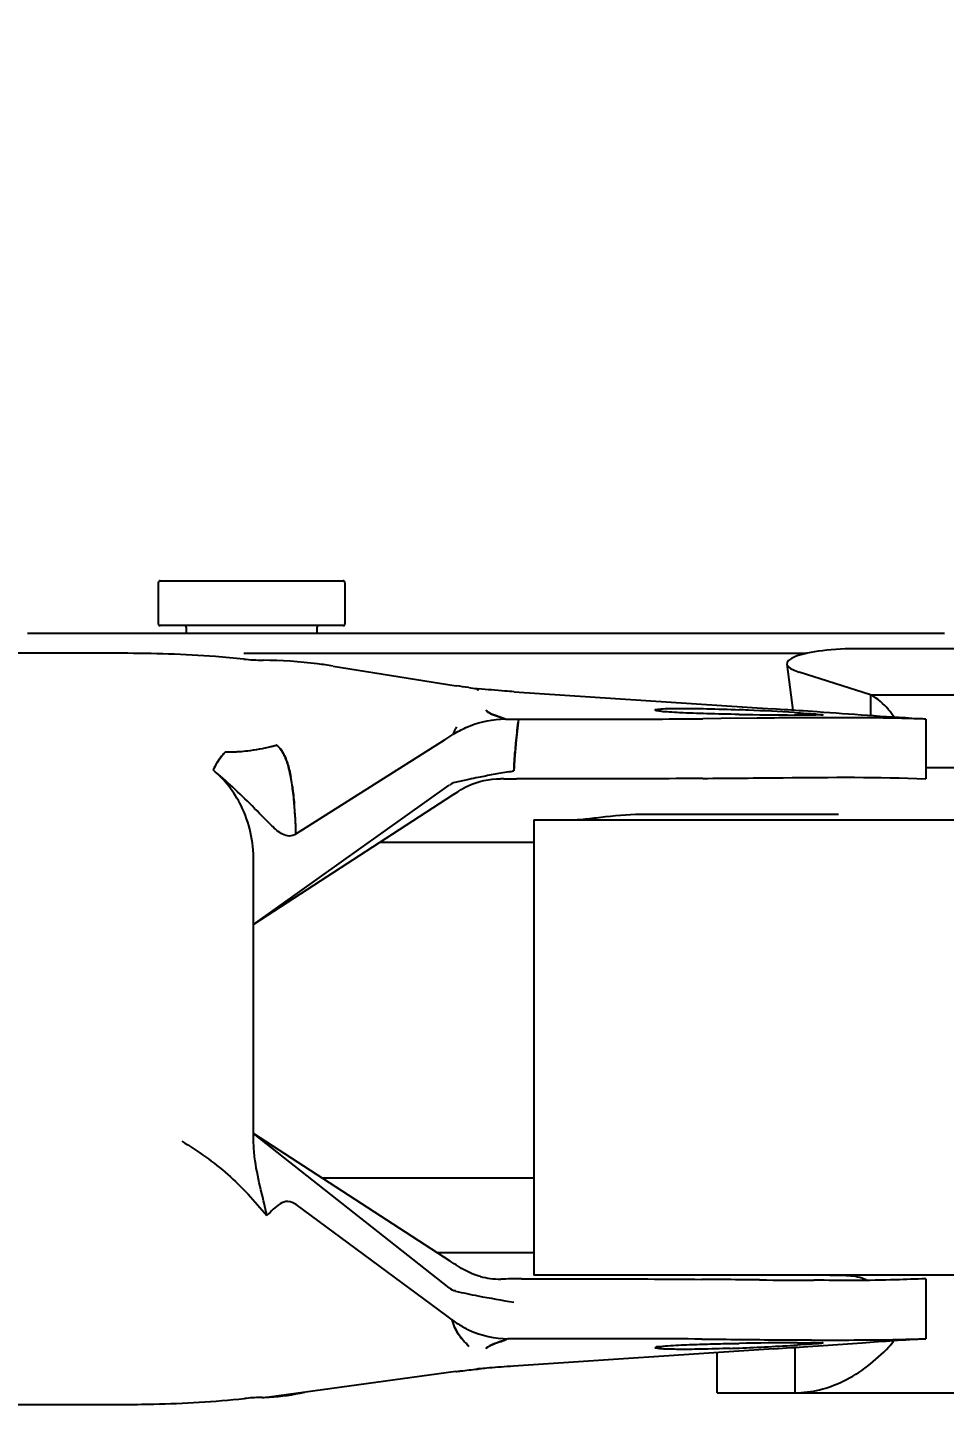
# Model space of a CAD drawing. Header units: millimetres. Extents: x 789 to 3710, y 100 to 2803.
# Drawn here: x 1462.03 to 1486.59, y 1483.58 to 1520.47 of the extents above; entities that cross this region are included whole.
import ezdxf

# ---------------------------------------------------------------- set-up
doc = ezdxf.new("R2010")
doc.units = ezdxf.units.MM
doc.header["$LTSCALE"] = 217.8
doc.header["$PDMODE"] = 3
doc.header["$PDSIZE"] = 8
doc.layers.get('0').update_dxf_attribs({"linetype": 'CONTINUOUS'})
doc.layers.get('Defpoints').update_dxf_attribs({"linetype": 'CONTINUOUS'})
doc.styles.get("Standard").update_dxf_attribs({"font": 'times.ttf'})
doc.dimstyles.new('DIMSTYLE_2', dxfattribs={"dimtxt": 23.333333, "dimasz": 23.333333, "dimexe": 1.5, "dimexo": 1, "dimgap": 0.875, "dimtad": 1, "dimdsep": 46, "dimtxsty": 'Standard', "dimblk": '_FILLED', "dimblk1": '_FILLED', "dimblk2": '_FILLED', "dimcen": 0.09, "dimazin": 2, "dimtp": 0.01, "dimtm": 0.01, "dimtfac": 1, "dimtofl": 0, "dimtmove": 0, "dimatfit": 3, "dimldrblk": '_FILLED', "dimfxl": 0, "dimtolj": 1, "dimarcsym": 0})

# ---------------------------------------------------------------- blocks, each defined once
blk = doc.blocks.new('_FILLED')
at = {"color": 0, "linetype": 'ByBlock'}
blk.add_solid([(0, 0), (-1, 0.2143), (-1, -0.2143)], dxfattribs=at)
blk = doc.blocks.new('*D8')
at = {"color": 0, "linetype": 'Continuous', "lineweight": -2}
for p, q in [((1393.085, 1492.308), (1393.085, 1542.306)), ((1593.085, 1492.308), (1593.085, 1542.306)), ((1416.418, 1540.806), (1569.751, 1540.806))]:
    blk.add_line(p, q, dxfattribs=at)
at = {"layer": 'Defpoints', "color": 0}
for p in [(1593.085, 1540.806), (1393.085, 1491.308), (1593.085, 1491.308)]:
    blk.add_point(p, dxfattribs=at)
at = {"color": 0, "linetype": 'ByBlock', "lineweight": -2, "xscale": 23.3333333333, "yscale": 23.3333333333, "zscale": 23.3333333333, "rotation": 180}
blk.add_blockref('_FILLED', (1393.085, 1540.806), dxfattribs=at)
at = {"color": 0, "linetype": 'ByBlock', "lineweight": -2, "xscale": 23.3333333333, "yscale": 23.3333333333, "zscale": 23.3333333333}
blk.add_blockref('_FILLED', (1593.085, 1540.806), dxfattribs=at)
at = {"color": 0, "insert": (1508.64, 1572.793), "char_height": 23.3333, "attachment_point": 2, "line_spacing_factor": 0.9}
blk.add_mtext('\\A1;%%c200', dxfattribs=at)

msp = doc.modelspace()

# ---------------------------------------------------------------- linework, layer by layer
at = {"color": 0, "linetype": 'Continuous'}
for p, q in [((1465.5288, 1505.5963), (1465.5288, 1504.4963)), ((1465.5788, 1505.6463), (1470.4788, 1505.6463)), ((1470.5288, 1505.5963), (1470.5288, 1504.4963)), ((1470.4788, 1504.4463), (1465.5788, 1504.4463)), ((1462.0288, 1504.2463), (1486.5851, 1504.2463)), ((1466.2788, 1504.3963), (1466.2788, 1504.2463)), ((1469.7788, 1504.3963), (1469.7788, 1504.2463)), ((1464.5543, 1503.7038), (1390.7407, 1503.7038)), ((1467.8168, 1503.7038), (1482.9037, 1503.7038)), ((1501.8392, 1503.8283), (1484.3295, 1503.8283)), ((1470.2111, 1503.3626), (1473.5106, 1502.8333)), ((1482.3658, 1503.4163), (1482.5227, 1502.1776)), ((1484.6065, 1502.5887), (1482.6908, 1503.2008)), ((1474.0645, 1502.7584), (1474.0841, 1502.7036)), ((1474.0645, 1502.7584), (1474.1046, 1502.7539)), ((1474.0841, 1502.7036), (1474.1046, 1502.7539)), ((1475.065, 1502.6758), (1481.9814, 1502.2148)), ((1484.6063, 1502.5886), (1484.6063, 1502.0326)), ((1484.6065, 1502.5887), (1501.5622, 1502.5887)), ((1475.055, 1501.9413), (1475.1735, 1501.9412)), ((1475.1732, 1501.9412), (1475.1575, 1501.7827)), ((1475.1735, 1501.9412), (1478.2083, 1501.9412)), ((1480.6059, 1501.9568), (1480.1171, 1501.9521)), ((1481.5701, 1501.9661), (1480.6059, 1501.9568)), ((1483.1742, 1502.1328), (1482.7994, 1502.159)), ((1486.084, 1501.9412), (1486.0091, 1501.9448)), ((1486.084, 1501.9412), (1486.0097, 1501.9442)), ((1486.084, 1501.9412), (1486.084, 1500.3412)), ((1475.1575, 1501.7827), (1475.1085, 1501.2934)), ((1473.2017, 1501.3832), (1469.2198, 1498.8647)), ((1475.0928, 1501.1397), (1475.1086, 1501.2933)), ((1486.084, 1500.6412), (1500.0846, 1500.6412)), ((1468.0841, 1496.4412), (1473.3211, 1500.1706)), ((1473.5132, 1500.2544), (1473.4731, 1500.2456)), ((1474.7885, 1500.342), (1474.695, 1500.3425)), ((1478.2083, 1500.3412), (1475.126, 1500.3412)), ((1473.4078, 1499.9017), (1468.0841, 1496.4412)), ((1478.5843, 1499.3952), (1483.7516, 1499.3952)), ((1475.5843, 1499.2412), (1475.5843, 1497.6424)), ((1475.5843, 1499.2412), (1510.5843, 1499.2412)), ((1471.4687, 1498.6412), (1475.5843, 1498.6412)), ((1468.084, 1496.9885), (1468.0841, 1498.1463)), ((1475.5843, 1497.6424), (1475.5843, 1488.6412)), ((1468.0841, 1496.6495), (1468.084, 1496.9885)), ((1468.0841, 1490.633), (1468.0841, 1496.6495)), ((1473.3211, 1486.7044), (1468.0841, 1490.8412)), ((1473.3505, 1487.418), (1468.0841, 1490.8412)), ((1475.5843, 1489.6412), (1469.9302, 1489.6412)), ((1473.2544, 1485.954), (1469.22, 1488.9336)), ((1475.5843, 1488.6412), (1475.5843, 1487.0412)), ((1475.5843, 1487.6412), (1473.0071, 1487.6412)), ((1473.5567, 1487.2832), (1473.5833, 1487.2657)), ((1475.2556, 1486.9412), (1478.1753, 1486.9412)), ((1510.5843, 1487.0412), (1475.5843, 1487.0412)), ((1480.6057, 1486.9252), (1480.084, 1486.9303)), ((1486.084, 1486.9412), (1486.084, 1485.3412)), ((1474.6643, 1485.2523), (1474.7104, 1485.2679)), ((1478.1753, 1485.3412), (1475.1094, 1485.3412)), ((1480.084, 1485.3303), (1480.6071, 1485.3252)), ((1486.0119, 1485.3377), (1486.0822, 1485.3408)), ((1486.0822, 1485.3408), (1486.084, 1485.3412)), ((1482.017, 1485.0701), (1475.0428, 1484.6052)), ((1480.4979, 1483.8912), (1480.4988, 1484.9689)), ((1482.5828, 1483.8912), (1482.5829, 1485.109)), ((1482.9241, 1485.1321), (1483.3387, 1485.1611)), ((1474.0896, 1484.5284), (1474.0841, 1484.5417)), ((1474.0855, 1484.5418), (1474.0868, 1484.5281)), ((1474.0868, 1484.5281), (1474.1233, 1484.5317)), ((1473.4952, 1484.4603), (1468.504, 1483.7741)), ((1480.4979, 1483.8912), (1505.6707, 1483.8912)), ((1390.7409, 1483.5787), (1464.535, 1483.5787))]:
    msp.add_line(p, q, dxfattribs=at)
for centre, radius, start, end in [((1465.5788, 1505.5963), 0.05, 90.1369, 180), ((1470.4788, 1505.5963), 0.05, 0, 89.86274), ((1465.5788, 1504.4963), 0.05, 180, 269.8571), ((1466.2288, 1504.3963), 0.05, 0, 89.8913), ((1469.8288, 1504.3963), 0.05, 90.10844, 180), ((1470.4788, 1504.4963), 0.05, 270.13726, 360), ((1468.4301, 1509.4635), 5.9454, 264.07935, 269.10776), ((1479.5637, 1547.4294), 45.0083, 262.70696, 262.98192), ((1474.4189, 1502.2352), 0.1197, 217.38164, 221.59849), ((1474.6596, 1502.5909), 0.5513, 241.80963, 242.95506), ((1474.6176, 1502.52), 0.4691, 242.51795, 243.58667), ((1478.4668, 1513.4532), 12.0651, 251.36135, 251.53304), ((1474.8121, 1499.5006), 2.4416, 89.70161, 92.72531), ((1475.1601, 1564.7997), 62.8585, 269.694664, 269.904169), ((1347.2095, 1514.3581), 128.5647, 354.167531, 354.422551), ((1484.0424, 1697.6495), 195.6046, 269.133426, 269.56871), ((1478.3995, 1436.6404), 65.6066, 87.442058, 87.654823), ((1477.7483, 1422.3247), 79.9372, 86.540353, 87.433729), ((1484.6809, 1166.7767), 335.2039, 90.373726, 90.531741), ((1462.3116, 1207.7683), 295.1027, 86.018969, 86.178153), ((1483.8043, 1297.6908), 204.2869, 90.243811, 90.367356), ((1462.5287, 1518.2143), 19.9298, 302.37954, 303.1311), ((1474.346, 1501.2239), 0.9721, 160.79126, 161.98024), ((1474.3652, 1501.2166), 0.9927, 152.84655, 160.96958), ((1474.3765, 1501.2103), 1.0056, 148.58173, 152.8211), ((1474.352, 1501.2242), 0.9775, 148.53224, 152.88939), ((1467.4025, 1505.7355), 4.6712, 276.32068, 284.39888), ((1467.4151, 1505.6739), 4.6084, 278.50499, 286.06197), ((1467.4443, 1505.5612), 4.492, 284.43576, 286.10484), ((1493.1602, 1499.4785), 18.1427, 174.25893, 174.91806), ((1485.9826, 1500.0997), 10.9382, 174.54478, 174.82874), ((1468.1292, 1500.2295), 1.154, 136.36019, 138.93442), ((1468.0417, 1500.3131), 1.033, 133.39598, 136.36722), ((1468.0349, 1500.3193), 1.0238, 133.3545, 136.35056), ((1467.3887, 1505.8306), 4.7672, 269.31962, 271.17119), ((1467.3883, 1505.8417), 4.7783, 271.13868, 271.56941), ((1467.3883, 1505.8436), 4.7802, 271.17071, 276.34775), ((1467.3881, 1505.8454), 4.7821, 271.56944, 272.41142), ((1467.3883, 1505.8474), 4.784, 272.40845, 273.01399), ((1467.3896, 1505.8304), 4.767, 273.00962, 278.53047), ((1486.0957, 1500.1217), 11.0491, 174.99536, 176.98366), ((1469.309, 1499.4688), 2.562, 152.67867, 154.33169), ((1469.2448, 1499.5028), 2.4895, 152.83653, 154.39439), ((1463.873, 1499.418), 5.2965, 8.27817, 10.53211), ((1480.089, 1470.4733), 30.4982, 100.56694, 101.32709), ((1472.1387, 1516.5465), 16.2573, 279.82482, 280.33337), ((1488.5213, 1499.9898), 13.4782, 176.96632, 177.6057), ((1463.818, 1499.4012), 5.3536, 8.36556, 10.51001), ((1462.63, 1499.2296), 6.5537, 7.97945, 8.34355), ((1462.6686, 1499.226), 6.5161, 8.05351, 8.41917), ((1481.712, 1462.797), 38.3442, 101.83789, 102.34643), ((1478.4017, 1478.7346), 22.0664, 101.24446, 101.91469), ((1475.1217, 1573.1774), 72.8362, 269.737872, 270.003314), ((1456.7098, 1498.6049), 12.5083, 4.1889, 4.87675), ((1456.1421, 1498.5147), 13.0816, 4.41111, 5.05918), ((1455.3554, 1498.4577), 13.8703, 1.68155, 4.39592), ((1449.6444, 1450.9475), 43.498, 56.65137, 56.9759), ((1474.6774, 1488.9443), 2.0049, 255.09349, 262.67829), ((1474.6834, 1488.9916), 2.0526, 262.68012, 270.46176), ((1475.2439, 1418.1597), 68.7815, 89.990283, 90.453147), ((1483.9296, 1723.7655), 236.8614, 269.444969, 269.795895), ((1481.7709, 1525.0104), 39.28, 257.83082, 258.27999), ((1474.8979, 1487.8254), 2.4828, 233.0004, 237.34598), ((1474.5109, 1486.0922), 1.1364, 209.48499, 215.02243), ((1474.4265, 1486.0335), 1.0336, 215.04452, 219.26017), ((1475.0723, 1456.7236), 28.6177, 89.92577, 90.34124), ((1484.4156, 1787.3029), 302.0005, 269.472842, 269.65921), ((1483.7225, 1674.473), 189.1684, 269.665849, 269.806405), ((1478.6957, 1543.4426), 58.4011, 272.112796, 272.343856), ((1483.8652, 1305.3789), 179.8579, 90.387652, 90.885992), ((1477.7637, 1564.7674), 79.7462, 272.386271, 273.510219), ((1461.4636, 1792.58), 308.1961, 273.823854, 273.992888), ((1475.5402, 1470.007), 14.5937, 95.57232, 95.80496), ((1479.3642, 1482.6146), 5.6208, 159.94864, 160.10511), ((1474.2625, 1482.7717), 1.7652, 95.62116, 95.97076), ((1476.0927, 1464.256), 20.3712, 94.96556, 95.54822), ((1476.3345, 1461.6753), 22.9631, 95.0091, 95.52591), ((1477.053, 1453.3738), 31.2956, 94.45666, 94.99262), ((1476.8943, 1455.3118), 29.3512, 94.44179, 95.01299), ((1477.1399, 1452.2056), 32.4671, 94.29185, 94.44941), ((1476.9348, 1454.8931), 29.7718, 94.28504, 94.45696), ((1477.8019, 1443.2325), 41.4645, 93.81542, 94.27621), ((1478.3057, 1436.1455), 48.5693, 93.85213, 94.24538), ((1468.4681, 1477.7914), 5.9788, 91.95681, 96.02434), ((1468.4637, 1477.8896), 5.8806, 91.4326, 91.94678)]:
    msp.add_arc(centre, radius, start, end, dxfattribs=at)
msp.add_ellipse((1484.3818, 1503.4163), major_axis=(2.0167, -0.0111), ratio=0.2042321, start_param=1.5978352, end_param=3.7189693, dxfattribs=at)
for points, knots in [([(1467.8168, 1503.5498), (1467.5646, 1503.5759), (1466.4796, 1503.6706), (1465.3897, 1503.7038), (1464.5543, 1503.7038)], [0, 0, 0, 0, 0.2328279, 1, 1, 1, 1]), ([(1470.2093, 1503.3629), (1470.0724, 1503.3849), (1469.452, 1503.4722), (1468.8251, 1503.5114), (1468.3375, 1503.5188)], [0, 0, 0, 0, 0.2214727, 1, 1, 1, 1]), ([(1475.065, 1502.6758), (1474.9792, 1502.6816), (1474.6588, 1502.7039), (1474.3386, 1502.7304), (1474.1046, 1502.7539)], [0, 0, 0, 0, 0.2678435, 1, 1, 1, 1]), ([(1478.834, 1502.1842), (1478.834, 1502.1996), (1478.9212, 1502.2009), (1479.0213, 1502.221), (1479.2415, 1502.2242), (1479.6393, 1502.2323), (1480.2687, 1502.2213), (1480.7972, 1502.2038), (1481.0841, 1502.1921)], [0, 0, 0, 0, 0.0205398, 0.0776266, 0.1699366, 0.2940877, 0.6179603, 1, 1, 1, 1]), ([(1485.2411, 1501.9907), (1485.1942, 1502.0599), (1485.0202, 1502.2938), (1484.7945, 1502.4977), (1484.6065, 1502.5887)], [0, 0, 0, 0, 0.2858528, 1, 1, 1, 1]), ([(1474.3124, 1502.1817), (1474.3145, 1502.1772), (1474.3196, 1502.1681), (1474.3259, 1502.1599), (1474.3295, 1502.1558)], [0, 0, 0, 0, 0.4760485, 1, 1, 1, 1]), ([(1474.3238, 1502.1626), (1474.3215, 1502.1656), (1474.3173, 1502.1718), (1474.3139, 1502.1784), (1474.3125, 1502.1817)], [0, 0, 0, 0, 0.5179221, 1, 1, 1, 1]), ([(1474.3991, 1502.1049), (1474.385, 1502.1125), (1474.3601, 1502.1273), (1474.3379, 1502.1462), (1474.3294, 1502.1558)], [0, 0, 0, 0, 0.5553965, 1, 1, 1, 1]), ([(1474.3295, 1502.1558), (1474.3382, 1502.146), (1474.3608, 1502.1265), (1474.3864, 1502.1114), (1474.4011, 1502.1038)], [0, 0, 0, 0, 0.4417679, 1, 1, 1, 1]), ([(1478.2083, 1501.9412), (1478.3637, 1501.9412), (1479, 1501.9425), (1479.6362, 1501.9477), (1480.1171, 1501.9521)], [0, 0, 0, 0, 0.2442011, 1, 1, 1, 1]), ([(1481.084, 1502.0673), (1480.7969, 1502.0718), (1480.268, 1502.0828), (1479.6389, 1502.1016), (1479.2411, 1502.1274), (1479.0214, 1502.1396), (1478.9205, 1502.1643), (1478.834, 1502.1685), (1478.834, 1502.1842)], [0, 0, 0, 0, 0.381696, 0.7053154, 0.8294623, 0.9218843, 0.9791892, 1, 1, 1, 1]), ([(1483.334, 1502.0564), (1483.334, 1502.0394), (1483.2273, 1502.0672), (1483.118, 1502.0369), (1482.8589, 1502.0536), (1482.6775, 1502.0496), (1482.57, 1502.0504)], [0, 0, 0, 0, 0.0665061, 0.2619182, 0.5778038, 1, 1, 1, 1]), ([(1482.5721, 1502.1162), (1482.6794, 1502.1097), (1482.8604, 1502.0933), (1483.1183, 1502.0915), (1483.2281, 1502.0532), (1483.334, 1502.0734), (1483.334, 1502.0564)], [0, 0, 0, 0, 0.4216365, 0.7373462, 0.9329579, 1, 1, 1, 1]), ([(1486.0097, 1501.9442), (1485.8777, 1501.9492), (1484.8531, 1501.9787), (1483.8279, 1501.9795), (1482.935, 1501.9758)], [0, 0, 0, 0, 0.1288896, 1, 1, 1, 1]), ([(1486.0839, 1501.9413), (1486.0156, 1501.9442), (1485.0449, 1501.9967), (1484.0756, 1502.0696), (1483.1742, 1502.1328)], [0, 0, 0, 0, 0.0704119, 1, 1, 1, 1]), ([(1468.7186, 1501.2246), (1468.7141, 1501.2284), (1468.7047, 1501.2354), (1468.6951, 1501.2421), (1468.6904, 1501.2454)], [0, 0, 0, 0, 0.5046352, 1, 1, 1, 1]), ([(1468.9255, 1500.9282), (1468.9111, 1500.9606), (1468.8581, 1501.069), (1468.7853, 1501.171), (1468.7186, 1501.2246)], [0, 0, 0, 0, 0.2928093, 1, 1, 1, 1]), ([(1467.0327, 1500.6448), (1467.0523, 1500.6826), (1467.1267, 1500.8177), (1467.2169, 1500.9451), (1467.2941, 1501.0259)], [0, 0, 0, 0, 0.2761356, 1, 1, 1, 1]), ([(1468.0841, 1498.1463), (1468.0841, 1498.651), (1467.8842, 1499.5768), (1467.3102, 1500.3192), (1466.9998, 1500.5786)], [0, 0, 0, 0, 0.5550582, 1, 1, 1, 1]), ([(1469.2198, 1498.8647), (1469.1644, 1498.8297), (1469.0367, 1498.7846), (1468.7937, 1498.8726), (1468.4749, 1499.1692), (1468.0536, 1499.6124), (1467.5339, 1500.1162), (1467.1783, 1500.4295), (1466.9998, 1500.5786)], [0, 0, 0, 0, 0.0674772, 0.1286867, 0.2553811, 0.5119399, 0.7604484, 1, 1, 1, 1]), ([(1480.1171, 1500.3521), (1480.8337, 1500.3588), (1482.8224, 1500.3769), (1484.8128, 1500.3955), (1486.084, 1500.3412)], [0, 0, 0, 0, 0.3603036, 1, 1, 1, 1]), ([(1473.5869, 1500.0187), (1473.6644, 1500.0695), (1474.0033, 1500.2595), (1474.3998, 1500.3443), (1474.695, 1500.3425)], [0, 0, 0, 0, 0.2389705, 1, 1, 1, 1]), ([(1480.1171, 1500.3521), (1479.6362, 1500.3477), (1479, 1500.3425), (1478.3637, 1500.3412), (1478.2083, 1500.3412)], [0, 0, 0, 0, 0.7557993, 1, 1, 1, 1]), ([(1469.2198, 1498.8646), (1469.2128, 1498.9216), (1469.2162, 1499.1407), (1469.1964, 1499.3581), (1469.1846, 1499.5186)], [0, 0, 0, 0, 0.2629722, 1, 1, 1, 1]), ([(1476.5825, 1499.2412), (1476.7273, 1499.2424), (1477.0365, 1499.2717), (1477.7002, 1499.3547), (1478.2249, 1499.3952), (1478.5843, 1499.3952)], [0, 0, 0, 0, 0.2162542, 0.4629774, 1, 1, 1, 1]), ([(1466.1648, 1490.633), (1466.5904, 1490.3618), (1467.4336, 1489.7889), (1468.1103, 1489.0273), (1468.4406, 1488.6422)], [0, 0, 0, 0, 0.4986833, 1, 1, 1, 1]), ([(1469.2201, 1488.9337), (1469.157, 1488.9803), (1469.0056, 1489.0525), (1468.7018, 1488.9274), (1468.5521, 1488.7515), (1468.4406, 1488.6422)], [0, 0, 0, 0, 0.2548514, 0.4927027, 1, 1, 1, 1]), ([(1478.1753, 1486.9412), (1478.3307, 1486.9412), (1478.9669, 1486.94), (1479.6032, 1486.9348), (1480.084, 1486.9303)], [0, 0, 0, 0, 0.2442011, 1, 1, 1, 1]), ([(1486.084, 1486.9412), (1485.8162, 1486.9412), (1484.8174, 1486.8906), (1483.8175, 1486.9032), (1483.0858, 1486.9056)], [0, 0, 0, 0, 0.2680024, 1, 1, 1, 1]), ([(1484.4854, 1486.9136), (1484.3459, 1486.9906), (1484.006, 1487.033), (1483.6815, 1487.0368), (1483.5122, 1487.0368)], [0, 0, 0, 0, 0.484937, 1, 1, 1, 1]), ([(1473.792, 1486.5493), (1473.8912, 1486.5286), (1474.3108, 1486.4436), (1474.7333, 1486.3733), (1475.055, 1486.3154)], [0, 0, 0, 0, 0.236568, 1, 1, 1, 1]), ([(1473.4038, 1485.8425), (1473.4064, 1485.8258), (1473.4136, 1485.7917), (1473.4234, 1485.7583), (1473.4289, 1485.7413)], [0, 0, 0, 0, 0.4849182, 1, 1, 1, 1]), ([(1473.5583, 1485.735), (1473.6537, 1485.6738), (1474.066, 1485.4475), (1474.5444, 1485.3398), (1474.9009, 1485.3409)], [0, 0, 0, 0, 0.2413246, 1, 1, 1, 1]), ([(1473.8466, 1485.1277), (1473.8151, 1485.1635), (1473.769, 1485.2155), (1473.7231, 1485.2677), (1473.7087, 1485.2841)], [0, 0, 0, 0, 0.6859954, 1, 1, 1, 1]), ([(1473.7095, 1485.2837), (1473.725, 1485.2669), (1473.7718, 1485.2161), (1473.822, 1485.1671), (1473.8464, 1485.1278)], [0, 0, 0, 0, 0.3313934, 1, 1, 1, 1]), ([(1480.084, 1485.3303), (1479.6032, 1485.3348), (1478.9669, 1485.34), (1478.3307, 1485.3412), (1478.1753, 1485.3412)], [0, 0, 0, 0, 0.7557991, 1, 1, 1, 1]), ([(1483.0834, 1485.3057), (1483.4435, 1485.3045), (1484.4211, 1485.3051), (1485.3991, 1485.3147), (1486.0162, 1485.3384)], [0, 0, 0, 0, 0.3683267, 1, 1, 1, 1]), ([(1483.3387, 1485.1611), (1483.6864, 1485.1855), (1484.6013, 1485.2491), (1485.5161, 1485.315), (1486.084, 1485.3412)], [0, 0, 0, 0, 0.3800976, 1, 1, 1, 1]), ([(1474.3363, 1485.1008), (1474.3319, 1485.0962), (1474.3241, 1485.0869), (1474.3176, 1485.0766), (1474.315, 1485.0715)], [0, 0, 0, 0, 0.5250269, 1, 1, 1, 1]), ([(1474.4235, 1485.1604), (1474.4057, 1485.1517), (1474.3748, 1485.1344), (1474.347, 1485.1121), (1474.3363, 1485.1008)], [0, 0, 0, 0, 0.5595218, 1, 1, 1, 1]), ([(1474.4233, 1485.1604), (1474.4292, 1485.1633), (1474.4415, 1485.1692), (1474.4539, 1485.1747), (1474.4603, 1485.1775)], [0, 0, 0, 0, 0.4873521, 1, 1, 1, 1]), ([(1478.834, 1485.0983), (1478.865, 1485.1329), (1478.9754, 1485.1265), (1479.1534, 1485.1543), (1479.3925, 1485.1647), (1479.673, 1485.1796), (1480.0495, 1485.1929), (1480.5196, 1485.2054), (1480.8959, 1485.2122), (1481.084, 1485.2152)], [0, 0, 0, 0, 0.0617493, 0.1243429, 0.2494277, 0.3745225, 0.499618, 0.7498086, 1, 1, 1, 1]), ([(1480.8487, 1485.0812), (1480.5867, 1485.0716), (1480.1094, 1485.0577), (1479.5433, 1485.0506), (1479.1906, 1485.0594), (1478.9978, 1485.0641), (1478.9095, 1485.0815), (1478.834, 1485.0847), (1478.834, 1485.0983)], [0, 0, 0, 0, 0.3895133, 0.7117827, 0.8338239, 0.9241147, 0.979811, 1, 1, 1, 1]), ([(1482.5826, 1483.8912), (1483.0253, 1483.8931), (1483.9843, 1484.1409), (1484.7452, 1484.7507), (1485.0982, 1485.1187)], [0, 0, 0, 0, 0.4646774, 1, 1, 1, 1]), ([(1483.334, 1485.2261), (1483.281, 1485.2042), (1483.1613, 1485.2105), (1482.9344, 1485.1859), (1482.7612, 1485.1779), (1482.6463, 1485.1709)], [0, 0, 0, 0, 0.2496499, 0.4997745, 1, 1, 1, 1]), ([(1482.6483, 1485.2326), (1482.7452, 1485.2333), (1482.9082, 1485.2297), (1483.1408, 1485.2441), (1483.2388, 1485.2173), (1483.334, 1485.2413), (1483.334, 1485.2261)], [0, 0, 0, 0, 0.4238397, 0.7393254, 0.933846, 1, 1, 1, 1]), ([(1473.4952, 1484.4603), (1473.5386, 1484.4663), (1473.7337, 1484.4913), (1473.9294, 1484.5116), (1474.0815, 1484.5276)], [0, 0, 0, 0, 0.2226599, 1, 1, 1, 1]), ([(1464.535, 1483.5787), (1464.8281, 1483.5787), (1465.9314, 1483.5911), (1467.0348, 1483.6524), (1467.8406, 1483.7372)], [0, 0, 0, 0, 0.2656533, 1, 1, 1, 1])]:
    msp.add_open_spline(points, degree=3, knots=knots, dxfattribs=at)
for points in [[(1473.8502, 1502.7853), (1473.7368, 1502.7999), (1473.6234, 1502.8152), (1473.5105, 1502.8333)], [(1473.7706, 1501.7145), (1474.0591, 1501.8468), (1474.3789, 1501.9243), (1474.696, 1501.9394)], [(1474.6108, 1502.0209), (1474.5423, 1502.044), (1474.4732, 1502.067), (1474.4089, 1502.0998)], [(1474.4089, 1502.0998), (1474.4737, 1502.0676), (1474.5431, 1502.0456), (1474.6111, 1502.0209)], [(1474.6111, 1502.0209), (1474.6578, 1502.0039), (1474.7042, 1501.9864), (1474.7508, 1501.9692)], [(1474.8248, 1501.9422), (1474.7658, 1501.9672), (1474.7055, 1501.9891), (1474.6448, 1502.0094)], [(1473.4241, 1501.5324), (1473.5338, 1501.603), (1473.652, 1501.6601), (1473.7706, 1501.7145)], [(1468.6904, 1501.2454), (1468.7583, 1501.198), (1468.8129, 1501.131), (1468.8564, 1501.0605)], [(1467.1246, 1500.8054), (1467.0904, 1500.7516), (1467.059, 1500.696), (1467.0299, 1500.6393)], [(1467.2591, 1500.9876), (1467.2095, 1500.9307), (1467.165, 1500.8691), (1467.1246, 1500.8054)], [(1468.8564, 1501.0605), (1468.8826, 1501.0181), (1468.9053, 1500.9736), (1468.9255, 1500.9281)], [(1469.0285, 1500.6214), (1469.0016, 1500.7259), (1468.9693, 1500.8296), (1468.9255, 1500.9282)], [(1468.9255, 1500.9281), (1468.974, 1500.8185), (1469.0088, 1500.7028), (1469.0374, 1500.5863)], [(1475.0549, 1500.5529), (1475.0604, 1500.7307), (1475.0729, 1500.9084), (1475.089, 1501.0856)], [(1469.0817, 1500.3777), (1469.0665, 1500.4595), (1469.0493, 1500.5409), (1469.0285, 1500.6214)], [(1469.0374, 1500.5863), (1469.0536, 1500.52), (1469.0677, 1500.4532), (1469.0802, 1500.3861)], [(1474.9128, 1500.5276), (1474.7738, 1500.5035), (1474.6348, 1500.4801), (1474.4961, 1500.4543)], [(1469.1202, 1500.1394), (1469.1421, 1499.9829), (1469.1588, 1499.8257), (1469.1728, 1499.6683)], [(1469.1727, 1499.6683), (1469.1593, 1499.8255), (1469.1426, 1499.9826), (1469.1205, 1500.1389)], [(1473.4731, 1500.2456), (1473.4188, 1500.2336), (1473.3619, 1500.2066), (1473.3286, 1500.162)], [(1473.5829, 1500.0161), (1473.5253, 1499.9783), (1473.4677, 1499.9405), (1473.4098, 1499.9032)], [(1468.1113, 1490.2097), (1468.0941, 1490.35), (1468.0841, 1490.4916), (1468.0841, 1490.633)], [(1468.4406, 1488.6422), (1468.3255, 1489.1636), (1468.1761, 1489.6797), (1468.1113, 1490.2097)], [(1474.1617, 1487.0069), (1473.9581, 1487.0611), (1473.7606, 1487.1488), (1473.5848, 1487.2647)], [(1481.6351, 1486.9153), (1481.292, 1486.9183), (1480.9488, 1486.9218), (1480.6057, 1486.9252)], [(1473.3211, 1486.7044), (1473.3679, 1486.6673), (1473.4304, 1486.6167), (1473.4868, 1486.6363)], [(1473.4037, 1485.8425), (1473.3545, 1485.8796), (1473.3053, 1485.9168), (1473.2552, 1485.9527)], [(1473.4331, 1485.739), (1473.4222, 1485.7732), (1473.4125, 1485.8077), (1473.4037, 1485.8425)], [(1473.4289, 1485.7413), (1473.4525, 1485.669), (1473.4842, 1485.599), (1473.5216, 1485.5329)], [(1473.4709, 1485.6362), (1473.4567, 1485.6698), (1473.4442, 1485.7042), (1473.4331, 1485.739)], [(1473.5216, 1485.5329), (1473.5025, 1485.5662), (1473.4857, 1485.6008), (1473.4709, 1485.6362)], [(1473.581, 1485.4412), (1473.5597, 1485.4708), (1473.5396, 1485.5013), (1473.5216, 1485.5329)], [(1473.7087, 1485.2841), (1473.6643, 1485.3349), (1473.6204, 1485.3864), (1473.581, 1485.4412)], [(1473.6258, 1485.3796), (1473.6525, 1485.3467), (1473.6807, 1485.3149), (1473.7095, 1485.2837)], [(1474.9009, 1485.3409), (1474.822, 1485.3117), (1474.7438, 1485.2808), (1474.6647, 1485.2523)], [(1474.7104, 1485.2679), (1474.76, 1485.2847), (1474.8094, 1485.3025), (1474.8578, 1485.3225)], [(1480.6071, 1485.3252), (1480.9504, 1485.3218), (1481.2937, 1485.3183), (1481.637, 1485.3152)], [(1485.0982, 1485.1187), (1485.148, 1485.1706), (1485.1928, 1485.2284), (1485.2286, 1485.2908)], [(1474.315, 1485.0715), (1474.3331, 1485.1145), (1474.3814, 1485.1397), (1474.4233, 1485.1604)], [(1474.6647, 1485.2523), (1474.5837, 1485.2232), (1474.5007, 1485.1983), (1474.4235, 1485.1604)], [(1474.4604, 1485.1775), (1474.5269, 1485.2061), (1474.5957, 1485.2292), (1474.6643, 1485.2523)], [(1468.504, 1483.7741), (1468.8222, 1483.793), (1469.1394, 1483.8391), (1469.4515, 1483.9044)], [(1468.3167, 1483.7683), (1468.3788, 1483.7699), (1468.4409, 1483.7714), (1468.503, 1483.7747)]]:
    msp.add_open_spline(points, degree=3, dxfattribs=at)

# ---------------------------------------------------------------- dimensions: what is measured, and where the dimension line sits
dim = msp.add_linear_dim(base=(1593.0846, 1540.8064), p1=(1393.0846, 1491.3079), p2=(1593.0846, 1491.3079), text='%%c<>', dimstyle='DIMSTYLE_2', dxfattribs=at)
dim.commit()
dim.dimension.update_dxf_attribs({"geometry": '*D8', "text_midpoint": (1508.6402, 1540.8064), "dimtype": 160})

doc.saveas('drawing.dxf')
